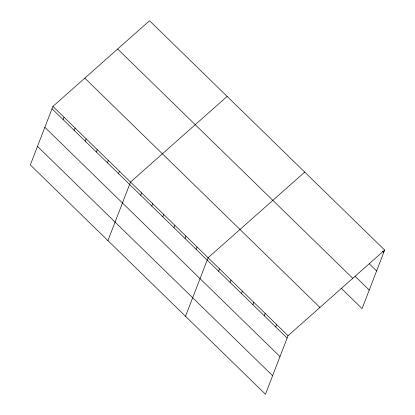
<?xml version="1.0" encoding="UTF-8"?>
<svg xmlns="http://www.w3.org/2000/svg" width="415" height="415" viewBox="0 0 415 415"><rect width="100%" height="100%" fill="white"/><g stroke="black" fill="none" stroke-linecap="round" stroke-linejoin="round"><path stroke-width="0.62" d="M52.913 106.401L30.326 164.942L265.465 394.25L288.052 335.709L384.674 250.058L149.535 20.75L52.913 106.401L288.052 335.709M63.09 119.567L63.998 117.212M74.176 130.377L75.084 128.022M85.262 141.188L86.17 138.833M96.347 151.999L97.255 149.644M107.433 162.804L108.341 160.449M118.514 173.615L119.427 171.26M107.921 240.617L130.512 182.071L227.135 96.42M140.685 195.237L141.593 192.882M151.771 206.048L152.679 203.692M162.856 216.858L163.764 214.503M173.942 227.669L174.85 225.314M185.028 238.48L185.936 236.125M196.113 249.291L197.021 246.93M185.515 316.287L208.107 257.741L304.729 172.09M218.617 271.234L219.53 268.879M230.04 282.371L230.948 280.016M241.463 293.514L242.37 291.154M252.88 304.651L253.788 302.291M264.303 315.789L265.211 313.429M275.726 326.927L276.634 324.572M384.674 250.058L362.088 308.599L341.073 288.103M382.397 251.075L383.766 252.413M369.303 263.826L376.613 270.954M355.079 276.245L369.241 290.059M117.653 49.017L352.792 278.32M84.8 78.134L319.939 307.442M52.005 108.756L287.144 338.064M44.851 127.296L279.99 356.604M37.48 146.402L272.619 375.71"/></g></svg>
